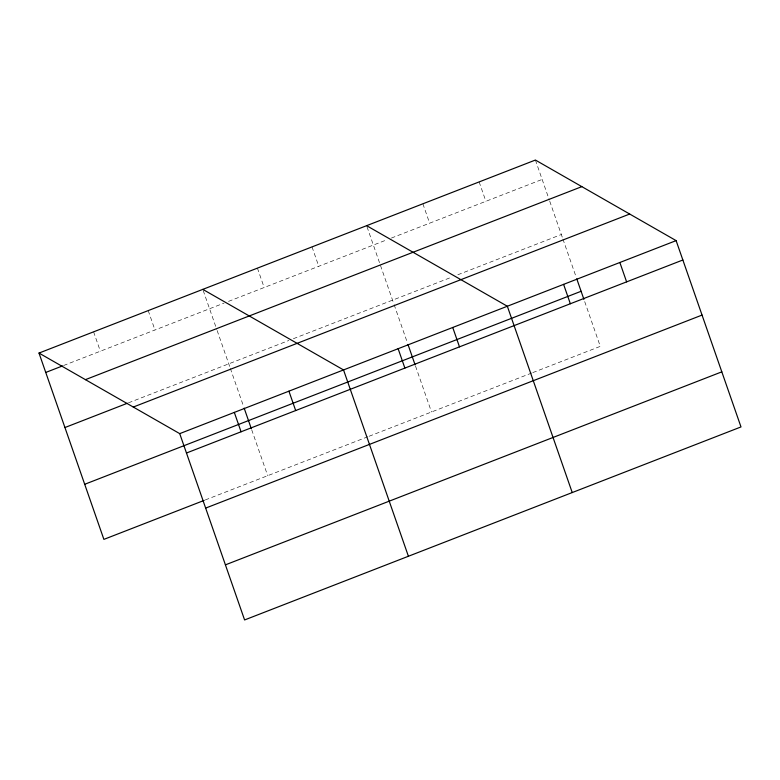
<?xml version="1.0" encoding="UTF-8"?>
<svg xmlns="http://www.w3.org/2000/svg" width="780" height="780" viewBox="0 0 780 780"><rect width="100%" height="100%" fill="white"/><g stroke="black" fill="none" stroke-linecap="round" stroke-linejoin="round"><path stroke-width="0.58" stroke-dasharray="3.9 2.92" d="M63.58 365.518L224.045 303.118M228.501 301.382L386.87 239.811M391.375 238.056L542.149 179.429M128.456 402.841L288.922 340.441M293.377 338.705L452.195 276.959M457.821 274.774L561.337 234.517M205.286 499.951L367.985 436.693M369.106 436.254L531.648 373.055M532.769 372.616L600.278 346.369L584.298 300.456M535.402 160.046L549.344 200.089M549.744 201.24L562.517 237.929M562.916 239.06L576.352 277.651M479.144 181.925L485.891 201.308M422.887 203.804L429.634 223.178M367.019 226.814L393.744 303.547M394.134 304.688L407.579 343.278M415.516 366.083L431.506 411.996M312.019 246.909L318.767 266.292M257.419 268.144L264.166 287.518M203.209 290.511L216.752 329.413M217.152 330.554L229.934 367.244M230.324 368.384L243.769 406.975M251.706 429.78L267.696 475.683M148.21 310.606L154.957 329.989M93.6 331.841L100.357 351.215"/><path stroke-width="1.17" d="M39 353.067L535.402 160.046L676.114 240.62L741 426.933L244.598 619.954L179.722 433.631L39 353.067L103.886 539.38L204.175 500.389M45.747 372.45L62.468 365.947M85.439 379.655L581.841 186.634M64.935 427.537L127.335 403.27M133.282 407.053L629.684 214.032M179.722 433.631L676.114 240.62M84.698 484.292L581.1 291.281M186.469 453.014L682.87 259.994M205.647 508.102L702.049 315.081M225.42 564.856L721.812 371.846M366.619 225.673L507.341 306.248L572.227 492.56M202.81 289.37L343.531 369.935L408.408 556.257M619.856 262.49L626.613 281.873M576.751 278.791L583.898 299.315M563.599 284.369L570.346 303.752M452.741 327.473L459.488 346.856M407.969 344.419L415.116 364.933M398.131 348.709L404.878 368.082M288.922 391.17L295.678 410.553M244.159 408.115L251.306 428.63M234.322 412.406L241.069 431.779"/></g></svg>
